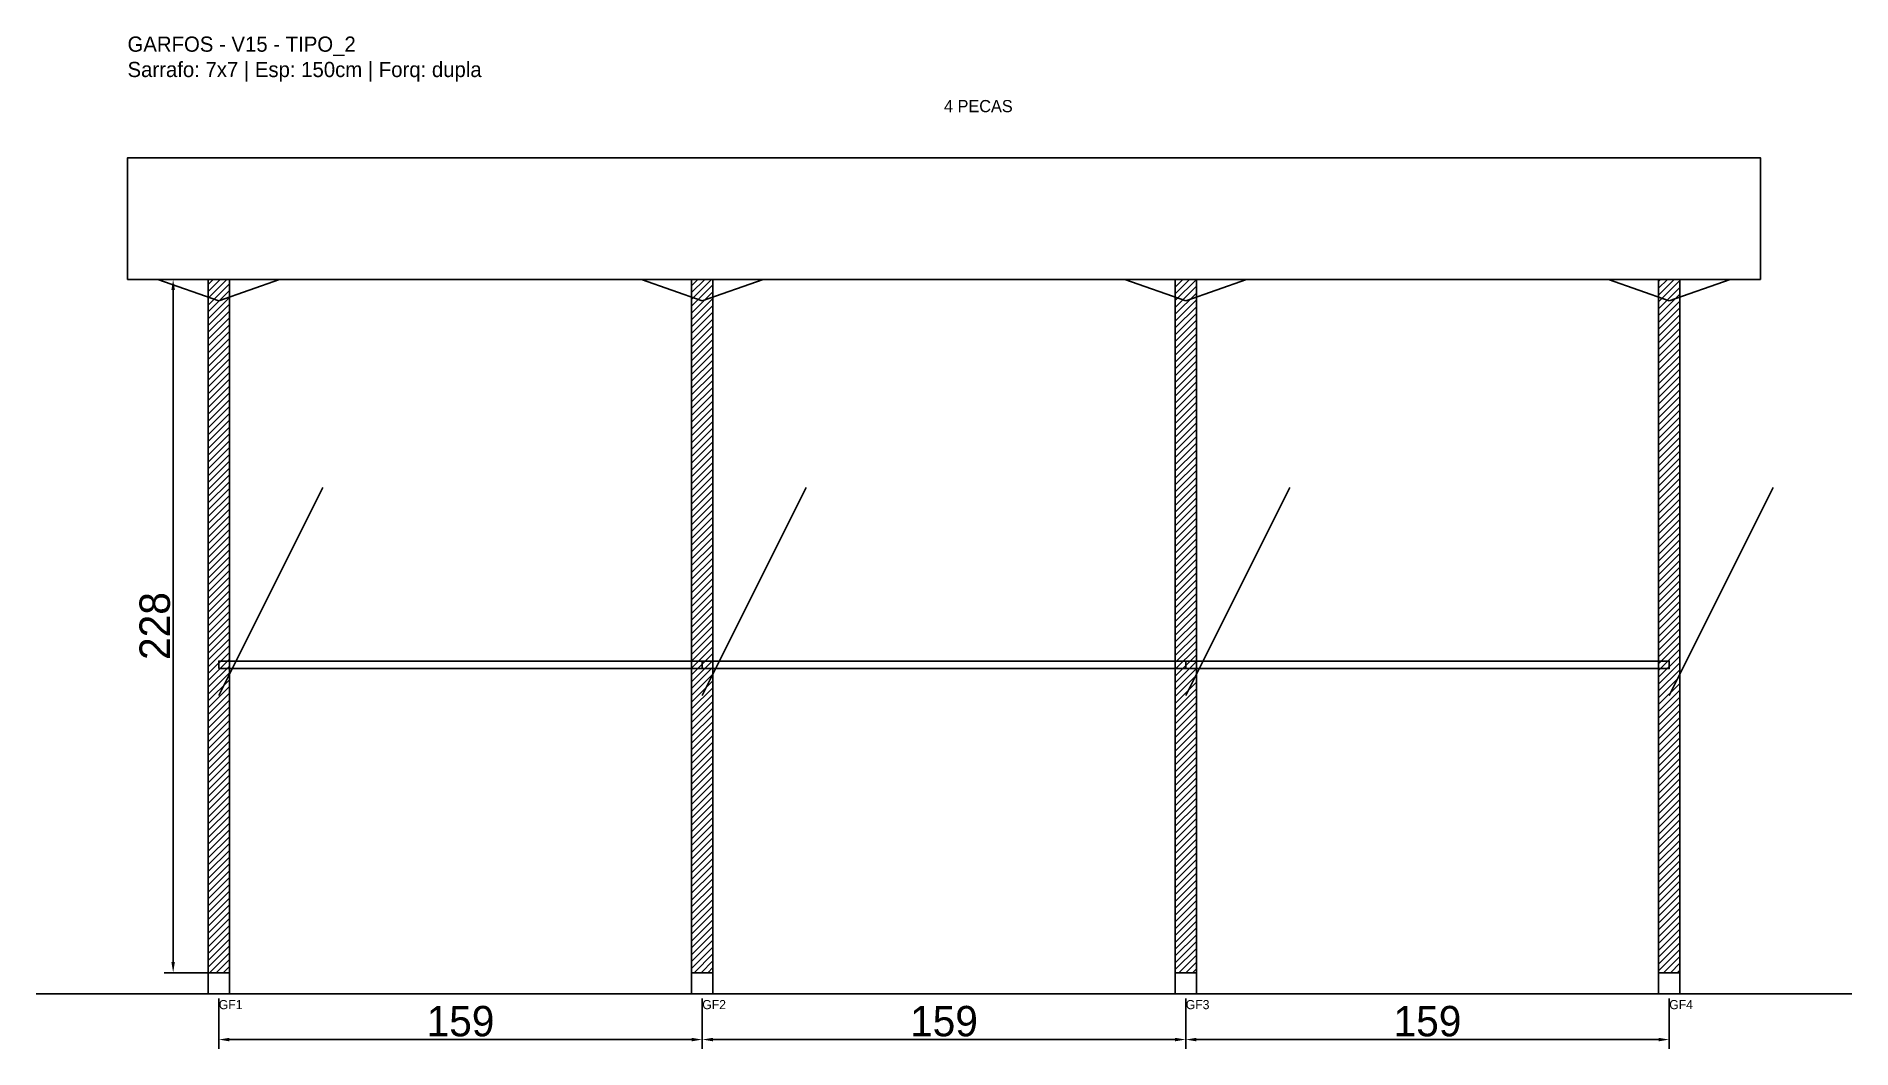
# Model space of a CAD drawing. Header units: metres. Extents: x -30 to 567, y -25 to 308.
import ezdxf

# ---------------------------------------------------------------- set-up
doc = ezdxf.new("R2010")
doc.units = ezdxf.units.M
for name, color, linetype in [('BARRA_ANCORAGEM', 1, 'Continuous'), ('COTA', 241, 'Continuous'), ('GARFOS OK', 3, 'Continuous'), ('NOME DA VIGA', 6, 'Continuous'), ('SARR_7x7', 40, 'Continuous'), ('TIRAS REESCORAMENTO', 252, 'Continuous'), ('VIGAS', 3, 'Continuous')]:
    doc.layers.add(name, color=color, linetype=linetype)
doc.dimstyles.new('EZ DXF', dxfattribs={"dimtxt": 10, "dimasz": 3.5, "dimexe": 3, "dimexo": 1.5, "dimgap": 1, "dimtad": 1, "dimdec": 1, "dimdsep": 46, "dimcen": 2.5, "dimazin": 3, "dimtfac": 1, "dimtmove": 0, "dimatfit": 3})

msp = doc.modelspace()

# ---------------------------------------------------------------- hatches: boundary and pattern name
at = {"layer": 'COTA'}
h = msp.add_hatch(dxfattribs=at)
h.set_pattern_fill('ANSI31', scale=0.5)
h.paths.add_polyline_path([(26.5, 0), (33.5, 0), (33.5, 228), (26.5, 228)])
h = msp.add_hatch(dxfattribs=at)
h.set_pattern_fill('ANSI31', scale=0.5)
h.paths.add_polyline_path([(185.5, 0), (192.5, 0), (192.5, 228), (185.5, 228)])
h = msp.add_hatch(dxfattribs=at)
h.set_pattern_fill('ANSI31', scale=0.5)
h.paths.add_polyline_path([(344.49, 0), (351.49, 0), (351.49, 228), (344.49, 228)])
h = msp.add_hatch(dxfattribs=at)
h.set_pattern_fill('ANSI31', scale=0.5)
h.paths.add_polyline_path([(503.49, 0), (510.49, 0), (510.49, 228), (503.49, 228)])

# ---------------------------------------------------------------- linework, layer by layer
at = {"layer": 'BARRA_ANCORAGEM'}
for p, q in [((30, 91.2), (64.2, 159.6)), ((189, 91.2), (223.2, 159.6)), ((347.99, 91.2), (382.19, 159.6)), ((506.99, 91.2), (541.19, 159.6))]:
    msp.add_line(p, q, dxfattribs=at)
at = {"layer": 'GARFOS OK'}
for p, q in [((30, 221), (10, 228)), ((10, 228), (50, 228)), ((30, 221), (50, 228)), ((189, 221), (169, 228)), ((169, 228), (209, 228)), ((189, 221), (209, 228)), ((347.99, 221), (327.99, 228)), ((327.99, 228), (367.99, 228)), ((347.99, 221), (367.99, 228)), ((506.99, 221), (486.99, 228)), ((486.99, 228), (526.99, 228)), ((506.99, 221), (526.99, 228))]:
    msp.add_line(p, q, dxfattribs=at)
at = {"layer": 'GARFOS OK', "linetype": 'CONTINUOUS'}
msp.add_line((-30, -7), (566.99, -7), dxfattribs=at)
at = {"layer": 'GARFOS OK'}
for points in [[(26.5, 0), (33.5, 0), (33.5, 228), (26.5, 228), (26.5, 0)], [(185.5, 0), (192.5, 0), (192.5, 228), (185.5, 228), (185.5, 0)], [(344.49, 0), (351.49, 0), (351.49, 228), (344.49, 228), (344.49, 0)], [(503.49, 0), (510.49, 0), (510.49, 228), (503.49, 228), (503.49, 0)]]:
    msp.add_lwpolyline(points, dxfattribs=at)
at = {"layer": 'SARR_7x7'}
for points in [[(26.5, -7), (33.5, -7), (33.5, 0), (26.5, 0), (26.5, -7)], [(185.5, -7), (192.5, -7), (192.5, 0), (185.5, 0), (185.5, -7)], [(344.49, -7), (351.49, -7), (351.49, 0), (344.49, 0), (344.49, -7)], [(503.49, -7), (510.49, -7), (510.49, 0), (503.49, 0), (503.49, -7)]]:
    msp.add_lwpolyline(points, dxfattribs=at)
at = {"layer": 'TIRAS REESCORAMENTO'}
for points in [[(30, 100), (189, 100), (189, 102.5), (30, 102.5), (30, 100)], [(189, 100), (347.99, 100), (347.99, 102.5), (189, 102.5), (189, 100)], [(347.99, 100), (506.99, 100), (506.99, 102.5), (347.99, 102.5), (347.99, 100)]]:
    msp.add_lwpolyline(points, dxfattribs=at)
at = {"layer": 'VIGAS'}
msp.add_lwpolyline([(0, 228), (536.99, 228), (536.99, 268), (0, 268), (0, 228)], dxfattribs=at)

# ---------------------------------------------------------------- texts
at = {"layer": 'NOME DA VIGA'}
for s, height, p in [('4 PECAS', 4, (268.49, 283)), ('GF1', 3, (30, -12)), ('GF2', 3, (189, -12)), ('GF3', 3, (347.99, -12)), ('GF4', 3, (506.99, -12))]:
    msp.add_text(s, height=height, dxfattribs=at).set_placement(p)
at = {"layer": 'NOME DA VIGA', "insert": (0, 293), "char_height": 5, "attachment_point": 7}
msp.add_mtext('GARFOS - V15 - TIPO_2\\PSarrafo: 7x7 | Esp: 150cm | Forq: dupla', dxfattribs=at)

# ---------------------------------------------------------------- dimensions: what is measured, and where the dimension line sits
at = {"layer": 'COTA'}
msp.add_linear_dim(base=(15, 0), p1=(30, 0), p2=(30, 228), angle=90, dimstyle='EZ DXF', dxfattribs=at).render()
for base, p1, p2 in [((30, -22), (30, -7), (189, -7)), ((189, -22), (189, -7), (347.99, -7)), ((347.99, -22), (347.99, -7), (506.99, -7))]:
    msp.add_linear_dim(base=base, p1=p1, p2=p2, dimstyle='EZ DXF', dxfattribs=at).render()

doc.saveas('drawing.dxf')
